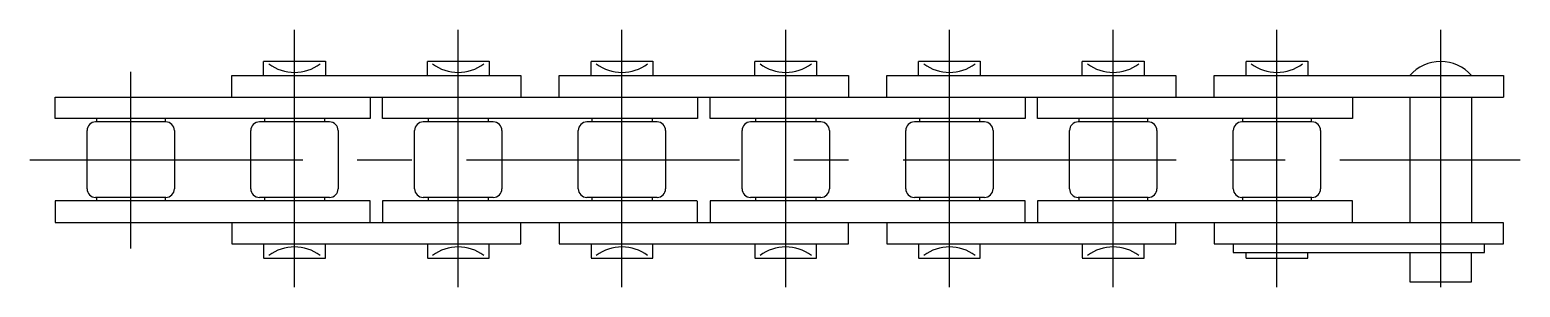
# Model space of a CAD drawing. Extents: x -1.5 to 87.2, y -8 to 87.1.
# Drawn here: x -1.5 to 85.2, y 72.2 to 87.1 of the extents above.
import ezdxf

# ---------------------------------------------------------------- set-up
doc = ezdxf.new("R2010")
doc.units = 0
doc.header["$LTSCALE"] = 0.5
doc.linetypes.add('CENTER', pattern=[50.8, 31.75, -6.35, 6.35, -6.35])
doc.layers.add('MSM_CENTER', color=1, linetype='CENTER')
doc.layers.add('MSM_CONTINUOUS', color=7, linetype='CONTINUOUS')

msp = doc.modelspace()

# ---------------------------------------------------------------- linework, layer by layer
at = {"layer": 'MSM_CENTER'}
for p, q in [((13.925, 72.193), (13.925, 87.14)), ((23.45, 72.193), (23.45, 87.14)), ((32.975, 72.193), (32.975, 87.14)), ((42.5, 72.193), (42.5, 87.14)), ((52.025, 72.193), (52.025, 87.14)), ((61.55, 72.193), (61.55, 87.14)), ((71.075, 72.193), (71.075, 87.14)), ((80.6, 72.193), (80.6, 87.14)), ((4.4, 74.434), (4.4, 84.699)), ((-1.471, 79.598), (85.226, 79.598))]:
    msp.add_line(p, q, dxfattribs=at)
at = {"layer": 'MSM_CONTINUOUS'}
for p, q in [((12.13, 85.323), (15.72, 85.323)), ((12.13, 84.488), (12.13, 85.298)), ((15.72, 85.323), (15.72, 84.488)), ((21.655, 85.323), (25.245, 85.323)), ((21.655, 84.488), (21.655, 85.298)), ((25.245, 85.323), (25.245, 84.488)), ((31.18, 85.323), (34.77, 85.323)), ((31.18, 84.488), (31.18, 85.298)), ((34.77, 85.323), (34.77, 84.488)), ((40.705, 85.323), (44.295, 85.323)), ((40.705, 84.488), (40.705, 85.298)), ((44.295, 85.323), (44.295, 84.488)), ((50.23, 85.323), (53.82, 85.323)), ((50.23, 84.488), (50.23, 85.298)), ((53.82, 85.323), (53.82, 84.488)), ((59.755, 85.323), (63.345, 85.323)), ((59.755, 84.488), (59.755, 85.298)), ((63.345, 85.323), (63.345, 84.488)), ((69.28, 85.323), (72.87, 85.323)), ((69.28, 84.488), (69.28, 85.298)), ((72.87, 85.323), (72.87, 84.488)), ((10.275, 84.488), (27.1, 84.488)), ((10.275, 83.238), (10.275, 84.488)), ((27.1, 84.488), (27.1, 83.238)), ((29.325, 84.488), (46.15, 84.488)), ((29.325, 83.238), (29.325, 84.488)), ((46.15, 84.488), (46.15, 83.238)), ((48.375, 84.488), (65.2, 84.488)), ((48.375, 83.238), (48.375, 84.488)), ((65.2, 84.488), (65.2, 83.238)), ((67.425, 84.488), (84.25, 84.488)), ((67.425, 83.238), (67.425, 84.488)), ((84.25, 84.488), (84.25, 83.238)), ((0, 83.238), (84.25, 83.238)), ((0, 81.988), (0, 83.238)), ((18.325, 83.238), (18.325, 81.988)), ((19.05, 81.988), (19.05, 83.238)), ((37.375, 83.238), (37.375, 81.988)), ((38.1, 81.988), (38.1, 83.238)), ((56.425, 83.238), (56.425, 81.988)), ((57.15, 81.988), (57.15, 83.238)), ((75.475, 83.238), (75.475, 81.988)), ((78.805, 83.238), (78.805, 75.958)), ((82.395, 83.238), (82.395, 75.958)), ((18.325, 81.988), (0, 81.988)), ((6.44, 81.788), (2.36, 81.788)), ((2.4, 81.988), (2.4, 81.788)), ((6.4, 81.988), (6.4, 81.788)), ((15.965, 81.788), (11.885, 81.788)), ((12.175, 81.988), (12.175, 81.788)), ((15.675, 81.988), (15.675, 81.788)), ((37.375, 81.988), (19.05, 81.988)), ((25.49, 81.788), (21.41, 81.788)), ((21.7, 81.988), (21.7, 81.788)), ((25.2, 81.988), (25.2, 81.788)), ((35.015, 81.788), (30.935, 81.788)), ((31.225, 81.988), (31.225, 81.788)), ((34.725, 81.988), (34.725, 81.788)), ((56.425, 81.988), (38.1, 81.988)), ((44.54, 81.788), (40.46, 81.788)), ((40.75, 81.988), (40.75, 81.788)), ((44.25, 81.988), (44.25, 81.788)), ((54.065, 81.788), (49.985, 81.788)), ((50.275, 81.988), (50.275, 81.788)), ((53.775, 81.988), (53.775, 81.788)), ((75.475, 81.988), (57.15, 81.988)), ((63.59, 81.788), (59.51, 81.788)), ((59.55, 81.988), (59.55, 81.788)), ((63.55, 81.988), (63.55, 81.788)), ((73.115, 81.788), (69.035, 81.788)), ((69.075, 81.988), (69.075, 81.788)), ((73.075, 81.988), (73.075, 81.788)), ((1.86, 77.908), (1.86, 81.288)), ((6.94, 81.288), (6.94, 77.908)), ((11.385, 77.908), (11.385, 81.288)), ((16.465, 81.288), (16.465, 77.908)), ((20.91, 77.908), (20.91, 81.288)), ((25.99, 81.288), (25.99, 77.908)), ((30.435, 77.908), (30.435, 81.288)), ((35.515, 81.288), (35.515, 77.908)), ((39.96, 77.908), (39.96, 81.288)), ((45.04, 81.288), (45.04, 77.908)), ((49.485, 77.908), (49.485, 81.288)), ((54.565, 81.288), (54.565, 77.908)), ((59.01, 77.908), (59.01, 81.288)), ((64.09, 81.288), (64.09, 77.908)), ((68.535, 77.908), (68.535, 81.288)), ((73.615, 81.288), (73.615, 77.908)), ((18.325, 77.208), (0, 77.208)), ((0, 77.208), (0, 75.958)), ((6.44, 77.408), (2.36, 77.408)), ((2.4, 77.408), (2.4, 77.208)), ((6.4, 77.408), (6.4, 77.208)), ((15.965, 77.408), (11.885, 77.408)), ((12.175, 77.408), (12.175, 77.208)), ((15.675, 77.408), (15.675, 77.208)), ((18.325, 75.958), (18.325, 77.208)), ((37.332, 77.208), (19.05, 77.208)), ((19.05, 77.208), (19.05, 75.958)), ((25.49, 77.408), (21.41, 77.408)), ((21.7, 77.408), (21.7, 77.208)), ((25.2, 77.408), (25.2, 77.208)), ((35.015, 77.408), (30.935, 77.408)), ((31.225, 77.408), (31.225, 77.208)), ((34.725, 77.408), (34.725, 77.208)), ((37.375, 75.958), (37.375, 77.208)), ((56.425, 77.208), (38.1, 77.208)), ((38.1, 77.208), (38.1, 75.958)), ((44.54, 77.408), (40.46, 77.408)), ((40.75, 77.408), (40.75, 77.208)), ((44.25, 77.408), (44.25, 77.208)), ((54.065, 77.408), (49.985, 77.408)), ((50.275, 77.408), (50.275, 77.208)), ((53.775, 77.408), (53.775, 77.208)), ((56.425, 75.958), (56.425, 77.208)), ((75.475, 77.208), (57.15, 77.208)), ((57.15, 77.208), (57.15, 75.958)), ((63.59, 77.408), (59.51, 77.408)), ((59.55, 77.408), (59.55, 77.208)), ((63.55, 77.408), (63.55, 77.208)), ((73.115, 77.408), (69.035, 77.408)), ((69.075, 77.408), (69.075, 77.208)), ((73.075, 77.408), (73.075, 77.208)), ((75.475, 75.958), (75.475, 77.208)), ((0, 75.958), (84.233, 75.958)), ((10.275, 75.958), (10.275, 74.708)), ((27.1, 74.708), (27.1, 75.958)), ((29.325, 75.958), (29.325, 74.708)), ((46.15, 74.708), (46.15, 75.958)), ((48.375, 75.958), (48.375, 74.708)), ((65.2, 74.708), (65.2, 75.958)), ((67.425, 75.958), (67.425, 74.708)), ((84.25, 74.708), (84.25, 75.958)), ((10.275, 74.708), (27.1, 74.708)), ((12.13, 74.708), (12.13, 73.898)), ((15.72, 73.873), (15.72, 74.708)), ((21.655, 74.708), (21.655, 73.898)), ((25.245, 73.873), (25.245, 74.708)), ((29.325, 74.708), (46.15, 74.708)), ((31.18, 74.708), (31.18, 73.898)), ((34.77, 73.873), (34.77, 74.708)), ((40.705, 74.708), (40.705, 73.898)), ((44.295, 73.873), (44.295, 74.708)), ((48.375, 74.708), (65.2, 74.708)), ((50.23, 74.708), (50.23, 73.898)), ((53.82, 73.873), (53.82, 74.708)), ((59.755, 74.708), (59.755, 73.898)), ((63.345, 73.873), (63.345, 74.708)), ((67.425, 74.708), (84.25, 74.708)), ((68.535, 74.708), (68.535, 74.208)), ((83.14, 74.208), (83.14, 74.708)), ((12.13, 73.873), (15.72, 73.873)), ((21.655, 73.873), (25.245, 73.873)), ((31.18, 73.873), (34.77, 73.873)), ((40.705, 73.873), (44.295, 73.873)), ((50.23, 73.873), (53.82, 73.873)), ((59.755, 73.873), (63.345, 73.873)), ((68.535, 74.208), (83.14, 74.208)), ((69.28, 73.873), (69.28, 74.208)), ((69.28, 73.873), (72.87, 73.873)), ((72.87, 73.873), (72.87, 74.208)), ((78.805, 74.208), (78.805, 72.498)), ((82.395, 72.498), (82.395, 74.208)), ((78.805, 72.498), (82.395, 72.498))]:
    msp.add_line(p, q, dxfattribs=at)
for centre, radius, start, end in [((13.925, 87.193), 2.523, 233.657, 306.343), ((23.45, 87.193), 2.523, 233.657, 306.343), ((32.975, 87.193), 2.523, 233.657, 306.343), ((42.5, 87.193), 2.523, 233.657, 306.343), ((52.025, 87.193), 2.523, 233.657, 306.343), ((61.55, 87.193), 2.523, 233.657, 306.343), ((71.075, 87.193), 2.523, 233.657, 306.343), ((80.6, 82.904), 2.394, 41.42703, 138.57297), ((2.36, 81.288), 0.5, 90, 180), ((6.44, 81.288), 0.5, 0, 90), ((11.885, 81.288), 0.5, 90, 180), ((15.965, 81.288), 0.5, 0, 90), ((21.41, 81.288), 0.5, 90, 180), ((25.49, 81.288), 0.5, 0, 90), ((30.935, 81.288), 0.5, 90, 180), ((35.015, 81.288), 0.5, 0, 90), ((40.46, 81.288), 0.5, 90, 180), ((44.54, 81.288), 0.5, 0, 90), ((49.985, 81.288), 0.5, 90, 180), ((54.065, 81.288), 0.5, 0, 90), ((59.51, 81.288), 0.5, 90, 180), ((63.59, 81.288), 0.5, 0, 90), ((69.035, 81.288), 0.5, 90, 180), ((73.115, 81.288), 0.5, 0, 90), ((2.36, 77.908), 0.5, 180, 270), ((6.44, 77.908), 0.5, 270, 0), ((11.885, 77.908), 0.5, 180, 270), ((15.965, 77.908), 0.5, 270, 0), ((21.41, 77.908), 0.5, 180, 270), ((25.49, 77.908), 0.5, 270, 0), ((30.935, 77.908), 0.5, 180, 270), ((35.015, 77.908), 0.5, 270, 0), ((40.46, 77.908), 0.5, 180, 270), ((44.54, 77.908), 0.5, 270, 0), ((49.985, 77.908), 0.5, 180, 270), ((54.065, 77.908), 0.5, 270, 0), ((59.51, 77.908), 0.5, 180, 270), ((63.59, 77.908), 0.5, 270, 0), ((69.035, 77.908), 0.5, 180, 270), ((73.115, 77.908), 0.5, 270, 0), ((13.925, 72.003), 2.523, 53.657, 126.343), ((23.45, 72.003), 2.523, 53.657, 126.343), ((32.975, 72.003), 2.523, 53.657, 126.343), ((42.5, 72.003), 2.523, 53.657, 126.343), ((52.025, 72.003), 2.523, 53.657, 126.343), ((61.55, 72.003), 2.523, 53.657, 126.343)]:
    msp.add_arc(centre, radius, start, end, dxfattribs=at)

doc.saveas('drawing.dxf')
